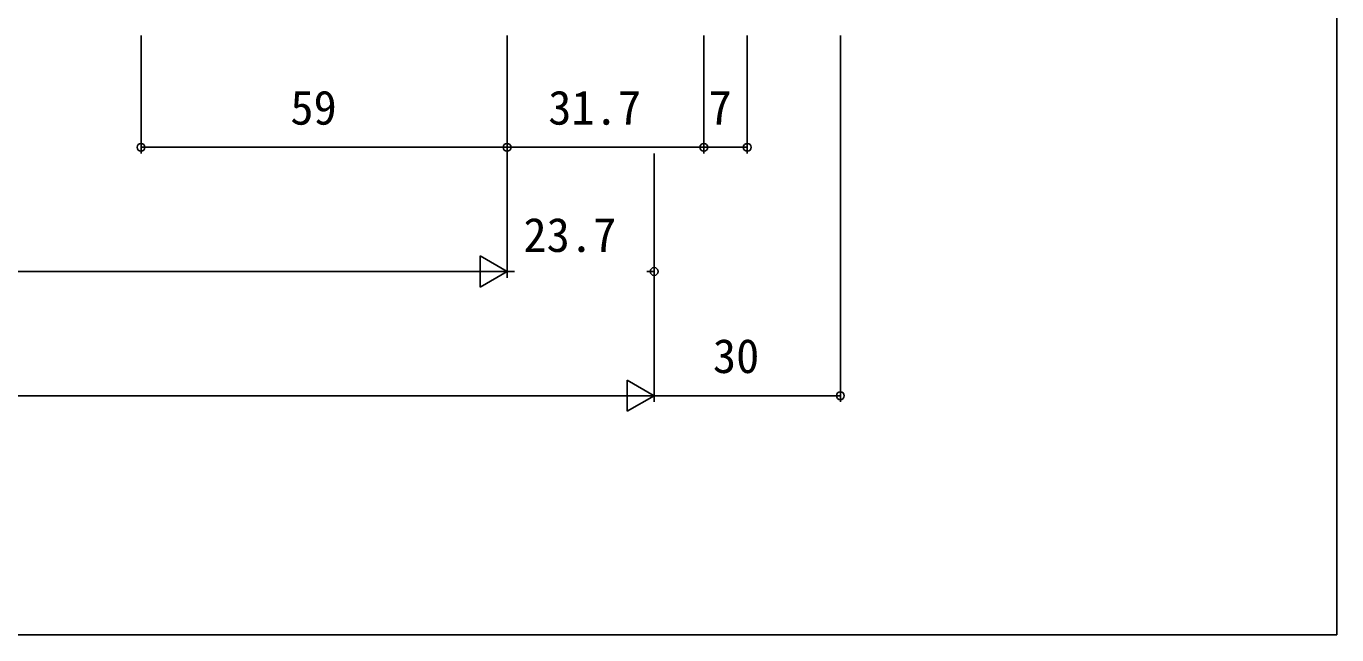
# Model space of a CAD drawing. Units: millimetres, scale not verified. Extents: x -437 to 438, y -331 to 329.
# Drawn here: x 226.9 to 438.1, y -331.2 to -233.2 of the extents above; entities that cross this region are included whole.
import ezdxf
from ezdxf.enums import TextEntityAlignment as Align

# ---------------------------------------------------------------- set-up
doc = ezdxf.new("R2010")
doc.units = ezdxf.units.MM
doc.header["$LTSCALE"] = 2
doc.layers.add('0-7_YKK_D', color=6, linetype='Continuous')
doc.layers.add('0-8_YKK_ZWAK', color=7, linetype='Continuous')
doc.styles.add('ＭＳ ゴシック', font='')
doc.styles.get('ＭＳ ゴシック').set_extended_font_data('MS Gothic')

msp = doc.modelspace()

# ---------------------------------------------------------------- linework, layer by layer
at = {"layer": '0-7_YKK_D'}
for p, q in [((245.4, -234.7), (245.4, -253.7)), ((304.4, -234.7), (304.4, -253.7)), ((304.4, -234.7), (304.4, -273.7)), ((304.4, -234.7), (304.4, -273.7)), ((304.4, -234.7), (304.4, -253.7)), ((336.1, -234.7), (336.1, -253.7)), ((336.1, -234.7), (336.1, -253.7)), ((343.1, -234.7), (343.1, -253.7)), ((358.1, -234.7), (358.1, -293.7)), ((304.4, -252.7), (245.4, -252.7)), ((304.4, -252.7), (336.1, -252.7)), ((336.1, -252.7), (343.1, -252.7)), ((328.1, -253.7), (328.1, -273.7)), ((328.1, -253.7), (328.1, -293.7)), ((328.1, -253.7), (328.1, -293.7)), ((304.4, -272.7), (300.07, -270.2)), ((300.07, -270.2), (300.07, -275.2)), ((9.4, -272.7), (299.4, -272.7)), ((304.4, -272.7), (295.74, -272.7)), ((304.4, -272.7), (300.07, -275.2)), ((304.4, -272.7), (305.578, -272.7)), ((328.1, -272.7), (326.922, -272.7)), ((328.1, -292.7), (323.77, -290.2)), ((323.77, -290.2), (323.77, -295.2)), ((-14.3, -292.7), (323.1, -292.7)), ((328.1, -292.7), (319.44, -292.7)), ((328.1, -292.7), (323.77, -295.2)), ((328.1, -292.7), (358.1, -292.7))]:
    msp.add_line(p, q, dxfattribs=at)
for centre in [(245.4, -252.7), (304.4, -252.7), (304.4, -252.7), (336.1, -252.7), (336.1, -252.7), (343.1, -252.7), (328.1, -272.7), (358.1, -292.7)]:
    msp.add_circle(centre, 0.637, dxfattribs=at)
at = {"layer": '0-8_YKK_ZWAK'}
msp.add_lwpolyline([(-436.9, -331.2), (438.1, -331.2), (438.1, 293.8)], dxfattribs=at)

# ---------------------------------------------------------------- texts
at = {"layer": '0-7_YKK_D', "style": 'ＭＳ ゴシック'}
for s, p in [('59', (269.467, -250.7)), ('31.7', (311.024, -250.7)), ('7', (336.851, -250.7)), ('23.7', (307.024, -271.2)), ('30', (337.56, -290.7))]:
    msp.add_text(s, height=5.499, dxfattribs=at).set_placement(p, align=Align.BOTTOM_LEFT)

doc.saveas('drawing.dxf')
